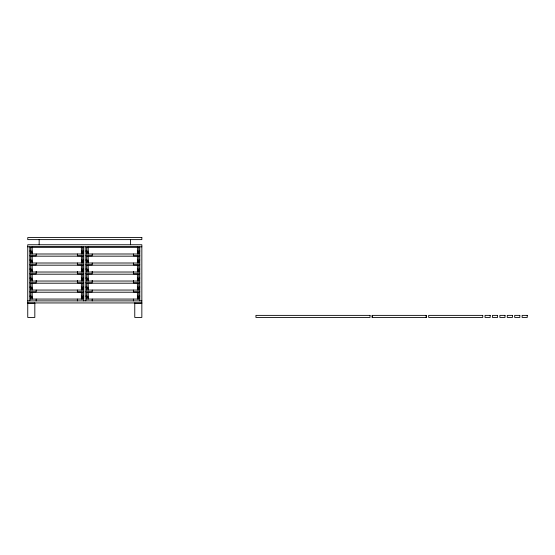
<?xml version="1.0" encoding="UTF-8"?>
<svg xmlns="http://www.w3.org/2000/svg" width="555" height="555" viewBox="0 0 555 555"><rect width="100%" height="100%" fill="white"/><g stroke="black" fill="none" stroke-linecap="round" stroke-linejoin="round"><path stroke-width="0.83" d="M27.75 246.808L141.844 246.808M29.803 251.033L30.49 251.033L30.49 253.996L83.084 253.996L83.084 251.033L83.77 251.033M85.824 251.033L86.511 251.033L86.511 253.996L139.104 253.996L139.104 251.033L139.791 251.033M32.197 251.144L31.517 251.144L31.517 252.511L32.197 252.511M81.377 251.144L82.057 251.144L82.057 252.511L81.377 252.511M88.217 251.144L87.537 251.144L87.537 252.511L88.217 252.511M137.39 251.144L138.077 251.144L138.077 252.511L137.39 252.511M29.803 255.82L36.193 255.82L36.193 253.996M83.77 255.82L77.381 255.82L77.381 253.996M85.824 255.82L92.213 255.82L92.213 253.996M139.791 255.82L133.401 255.82L133.401 253.996M29.803 260.045L30.49 260.045L30.49 263.008L83.084 263.008L83.084 260.045L83.77 260.045M85.824 260.045L86.511 260.045L86.511 263.008L139.104 263.008L139.104 260.045L139.791 260.045M32.197 260.156L31.517 260.156L31.517 261.53L32.197 261.53M81.377 260.156L82.057 260.156L82.057 261.53L81.377 261.53M88.217 260.156L87.537 260.156L87.537 261.53L88.217 261.53M137.39 260.156L138.077 260.156L138.077 261.53L137.39 261.53M29.803 264.839L36.193 264.839L36.193 263.008M83.77 264.839L77.381 264.839L77.381 263.008M85.824 264.839L92.213 264.839L92.213 263.008M139.791 264.839L133.401 264.839L133.401 263.008M29.803 269.057L30.49 269.057L30.49 272.026L83.084 272.026L83.084 269.057L83.77 269.057M85.824 269.057L86.511 269.057L86.511 272.026L139.104 272.026L139.104 269.057L139.791 269.057M32.197 269.168L31.517 269.168L31.517 270.542L32.197 270.542M81.377 269.168L82.057 269.168L82.057 270.542L81.377 270.542M88.217 269.168L87.537 269.168L87.537 270.542L88.217 270.542M137.39 269.168L138.077 269.168L138.077 270.542L137.39 270.542M29.803 273.851L36.193 273.851L36.193 271.367M83.77 273.851L77.381 273.851L77.381 271.367M85.824 273.851L92.213 273.851L92.213 271.367M139.791 273.851L133.401 273.851L133.401 271.367M29.803 278.069L30.49 278.069L30.49 281.038L83.084 281.038L83.084 278.069L83.77 278.069M85.824 278.069L86.511 278.069L86.511 281.038L139.104 281.038L139.104 278.069L139.791 278.069M32.197 278.187L31.517 278.187L31.517 279.553L32.197 279.553M81.377 278.187L82.057 278.187L82.057 279.553L81.377 279.553M88.217 278.187L87.537 278.187L87.537 279.553L88.217 279.553M137.39 278.187L138.077 278.187L138.077 279.553L137.39 279.553M29.803 282.863L36.193 282.863L36.193 280.379M83.77 282.863L77.381 282.863L77.381 280.379M85.824 282.863L92.213 282.863L92.213 280.379M139.791 282.863L133.401 282.863L133.401 280.379M29.803 287.081L30.49 287.081L30.49 290.05L83.084 290.05L83.084 287.081L83.77 287.081M85.824 287.081L86.511 287.081L86.511 290.05L139.104 290.05L139.104 287.081L139.791 287.081M32.197 287.199L31.517 287.199L31.517 288.565L32.197 288.565M81.377 287.199L82.057 287.199L82.057 288.565L81.377 288.565M88.217 287.199L87.537 287.199L87.537 288.565L88.217 288.565M137.39 287.199L138.077 287.199L138.077 288.565L137.39 288.565M29.803 291.875L36.193 291.875L36.193 290.05M83.77 291.875L77.381 291.875L77.381 290.05M85.824 291.875L92.213 291.875L92.213 290.05M139.791 291.875L133.401 291.875L133.401 290.05M29.803 296.099L30.49 296.099L30.49 299.062L83.084 299.062L83.084 296.099L83.77 296.099M85.824 296.099L86.511 296.099L86.511 299.062L139.104 299.062L139.104 296.099L139.791 296.099M32.197 296.21L31.517 296.21L31.517 297.577L32.197 297.577M81.377 296.21L82.057 296.21L82.057 297.577L81.377 297.577M88.217 296.21L87.537 296.21L87.537 297.577L88.217 297.577M137.39 296.21L138.077 296.21L138.077 297.577L137.39 297.577M27.75 300.886L141.844 300.886M27.75 302.94L141.844 302.94M27.75 303.169L34.826 303.169M134.768 303.169L141.844 303.169M426.164 315.379L426.164 317.432M372.315 315.379L372.315 317.432M139.791 246.808L139.791 300.886M138.764 253.996L138.764 247.148L86.851 247.148L86.851 253.996M138.764 263.008L138.764 256.167L86.851 256.167L86.851 263.008M138.764 272.026L138.764 265.179L86.851 265.179L86.851 272.026M138.764 281.038L138.764 274.191L86.851 274.191L86.851 281.038M138.764 290.05L138.764 283.203L86.851 283.203L86.851 290.05M138.764 299.062L138.764 292.221L86.851 292.221L86.851 299.062M137.39 247.148L137.39 253.996M137.39 256.167L137.39 263.008M137.39 265.179L137.39 272.026M137.39 274.191L137.39 281.038M137.39 283.203L137.39 290.05M137.39 292.221L137.39 299.062M134.768 302.94L134.768 317.432L141.844 317.432L141.844 244.755L27.75 244.755L27.75 317.432L34.826 317.432L34.826 302.94M133.401 299.062L133.401 300.886M130.432 239.621L130.432 244.755M92.213 299.062L92.213 300.886M88.217 247.148L88.217 253.996M88.217 256.167L88.217 263.008M88.217 265.179L88.217 272.026M88.217 274.191L88.217 281.038M88.217 283.203L88.217 290.05M88.217 292.221L88.217 299.062M85.824 246.808L85.824 300.886M83.77 246.808L83.77 300.886M82.744 253.996L82.744 247.148L30.83 247.148L30.83 253.996M82.744 263.008L82.744 256.167L30.83 256.167L30.83 263.008M82.744 272.026L82.744 265.179L30.83 265.179L30.83 272.026M82.744 281.038L82.744 274.191L30.83 274.191L30.83 281.038M82.744 290.05L82.744 283.203L30.83 283.203L30.83 290.05M82.744 299.062L82.744 292.221L30.83 292.221L30.83 299.062M81.377 247.148L81.377 253.996M81.377 256.167L81.377 263.008M81.377 265.179L81.377 272.026M81.377 274.191L81.377 281.038M81.377 283.203L81.377 290.05M81.377 292.221L81.377 299.062M77.381 299.062L77.381 300.886M39.162 239.621L39.162 244.755M36.193 299.062L36.193 300.886M32.197 247.148L32.197 253.996M32.197 256.167L32.197 263.008M32.197 265.179L32.197 272.026M32.197 274.191L32.197 281.038M32.197 283.203L32.197 290.05M32.197 292.221L32.197 299.062M29.803 246.808L29.803 300.886M141.844 237.568L27.75 237.568L27.75 239.621L141.844 239.621L141.844 237.568M370.032 315.379L255.938 315.379L255.938 317.432L370.032 317.432L370.032 315.379M426.393 315.379L372.086 315.379L372.086 317.432L426.393 317.432L426.393 315.379M482.753 315.379L428.675 315.379L428.675 317.432L482.753 317.432L482.753 315.379M490.169 315.379L485.035 315.379L485.035 317.432L490.169 317.432L490.169 315.379M497.585 315.379L492.452 315.379L492.452 317.432L497.585 317.432L497.585 315.379M505.001 315.379L499.868 315.379L499.868 317.432L505.001 317.432L505.001 315.379M512.418 315.379L507.284 315.379L507.284 317.432L512.418 317.432L512.418 315.379M519.834 315.379L514.7 315.379L514.7 317.432L519.834 317.432L519.834 315.379M527.25 315.379L522.116 315.379L522.116 317.432L527.25 317.432L527.25 315.379"/></g></svg>
